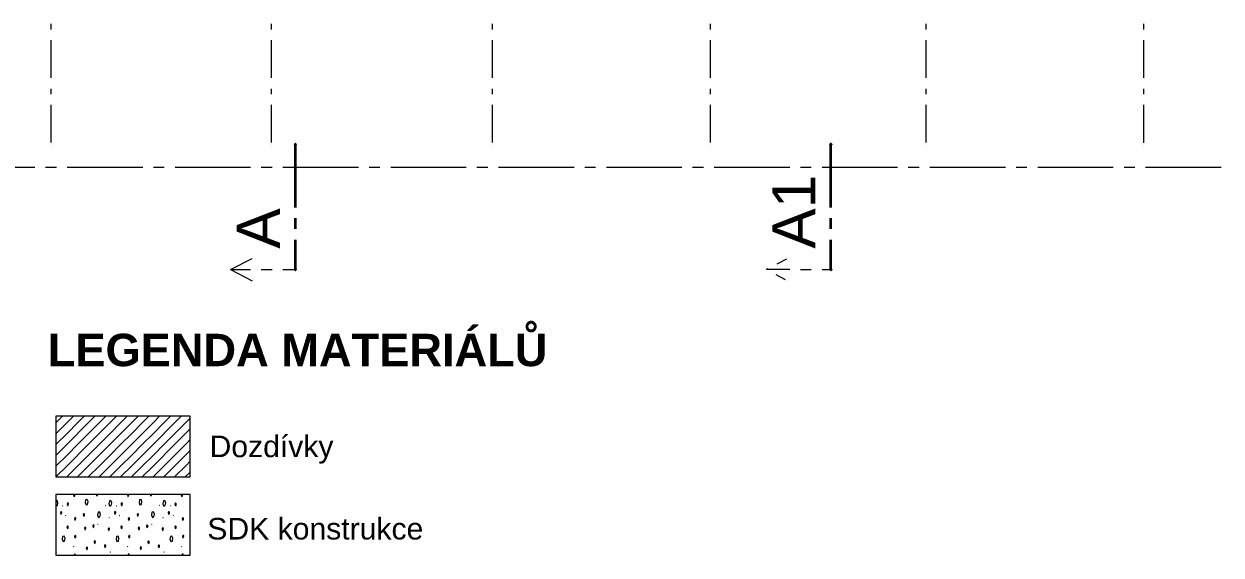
# Model space of a CAD drawing. Header units: millimetres. Extents: x 214.1 to 310.4, y 372.3 to 401.
# Drawn here: x 251.109 to 255.479, y 391.067 to 393.004 of the extents above; entities that cross this region are included whole.
import ezdxf

# ---------------------------------------------------------------- set-up
doc = ezdxf.new("R2010")
doc.units = ezdxf.units.MM
for name, color, linetype in [('PDF1_Krokve', 7, 'Continuous'), ('PDF1_Legenda_materialu', 7, 'Continuous'), ('PDF1_Rezy_oznaceni', 7, 'Continuous'), ('PDF1_STŘECHA', 7, 'Continuous'), ('PDF1_Šrafy', 7, 'Continuous')]:
    doc.layers.add(name, color=color, linetype=linetype)
doc.styles.add('PDF Arial', font='')
doc.styles.add('PDF Arial Bold', font='')
doc.styles.get('PDF Arial').set_extended_font_data('Arial')
doc.styles.get('PDF Arial Bold').set_extended_font_data('Arial', bold=True)

msp = doc.modelspace()

# ---------------------------------------------------------------- hatches: boundary and pattern name
at = {"layer": 'PDF1_Šrafy', "transparency": 33554559}
msp.add_hatch(color=256, dxfattribs=at).paths.add_polyline_path([(251.2254, 391.0785), (251.227, 391.0801), (251.2296, 391.0775), (251.227, 391.0749), (251.2254, 391.0765)])

# ---------------------------------------------------------------- linework, layer by layer
at = {"layer": 'PDF1_Krokve', "lineweight": 13}
for points in [[(251.2079, 392.9847), (251.2079, 393.0044)], [(252.0133, 392.9847), (252.0133, 393.0044)], [(252.8198, 392.9847), (252.8198, 393.0043)], [(253.6151, 392.9847), (253.6151, 393.0043)], [(254.4025, 392.9846), (254.4025, 393.0043)], [(255.1978, 392.9846), (255.1978, 393.0043)], [(251.2079, 392.8075), (251.2079, 392.9453)], [(252.0133, 392.8075), (252.0133, 392.9453)], [(252.8198, 392.8075), (252.8198, 392.9453)], [(253.6151, 392.8075), (253.6151, 392.9453)], [(254.4025, 392.8075), (254.4025, 392.9453)], [(255.1978, 392.8075), (255.1978, 392.9453)], [(251.2079, 392.7485), (251.2079, 392.7682)], [(252.0133, 392.7485), (252.0133, 392.7681)], [(252.8198, 392.7484), (252.8198, 392.7681)], [(253.6151, 392.7484), (253.6151, 392.7681)], [(254.4025, 392.7484), (254.4025, 392.7681)], [(255.1978, 392.7484), (255.1978, 392.7681)], [(251.2079, 392.5713), (251.2079, 392.7091)], [(252.0133, 392.5713), (252.0133, 392.7091)], [(252.8198, 392.5713), (252.8198, 392.7091)], [(253.6151, 392.5713), (253.6151, 392.7091)], [(254.4025, 392.5713), (254.4025, 392.709)], [(255.1978, 392.5712), (255.1978, 392.709)], [(251.2079, 392.5611), (251.2079, 392.5611)], [(252.0133, 392.5611), (252.0133, 392.5611)], [(252.8198, 392.5611), (252.8198, 392.5611)], [(253.6151, 392.5611), (253.6151, 392.5611)], [(254.4025, 392.5611), (254.4025, 392.5611)], [(255.1978, 392.5611), (255.1978, 392.5611)]]:
    msp.add_lwpolyline(points, dxfattribs=at)
at = {"layer": 'PDF1_Legenda_materialu', "lineweight": 13}
for points in [[(251.2254, 391.3516), (251.7161, 391.3516), (251.7161, 391.573), (251.627, 391.573), (251.2254, 391.573), (251.2254, 391.3516)], [(251.2254, 391.0668), (251.7161, 391.0668), (251.7161, 391.2883), (251.627, 391.2883), (251.2254, 391.2883), (251.2254, 391.0668)]]:
    msp.add_lwpolyline(points, close=True, dxfattribs=at)
at = {"layer": 'PDF1_Rezy_oznaceni', "lineweight": 35}
for points in [[(252.0998, 392.3352), (252.0998, 392.5652)], [(254.0549, 392.3352), (254.0549, 392.5652)], [(252.0998, 392.2564), (252.0998, 392.2958)], [(254.0549, 392.2564), (254.0549, 392.2958)], [(252.0998, 392.1081), (252.0998, 392.2171)], [(254.0549, 392.1081), (254.0549, 392.2171)]]:
    msp.add_lwpolyline(points, dxfattribs=at)
at = {"layer": 'PDF1_Rezy_oznaceni', "lineweight": 13}
for points in [[(251.8636, 392.1081), (251.8636, 392.1081), (251.9423, 392.1488)], [(251.9423, 392.1488), (251.9423, 392.1488)], [(253.8593, 392.1291), (253.8943, 392.1472)], [(253.8973, 392.1488), (253.8973, 392.1488)], [(251.8636, 392.1081), (251.8636, 392.1081), (251.9423, 392.0674)], [(251.8636, 392.1081), (251.8636, 392.1081), (251.9361, 392.1081)], [(251.9755, 392.1081), (252.0149, 392.1081)], [(252.0542, 392.1081), (252.0998, 392.1081), (252.0998, 392.1081)], [(253.8244, 392.111), (253.8186, 392.1081), (253.8186, 392.1081)], [(253.9046, 392.1081), (253.8186, 392.1081), (253.8186, 392.1081)], [(253.8186, 392.1081), (253.8186, 392.1081)], [(253.8534, 392.0901), (253.8884, 392.072)], [(253.944, 392.1081), (253.9834, 392.1081)], [(254.0227, 392.1081), (254.0549, 392.1081), (254.0549, 392.1081)], [(251.9423, 392.0674), (251.9423, 392.0674)], [(253.8973, 392.0674), (253.8973, 392.0674)]]:
    msp.add_lwpolyline(points, dxfattribs=at)
at = {"layer": 'PDF1_Rezy_oznaceni', "transparency": 33554559}
for points in [[(252.0998, 392.5583), (252.0929, 392.5652), (252.1067, 392.5652), (252.0998, 392.5721)], [(254.0549, 392.5583), (254.048, 392.5652), (254.0617, 392.5652), (254.0549, 392.5721)], [(252.0998, 392.1012), (252.0929, 392.1081), (252.1067, 392.1081), (252.0998, 392.115)], [(254.0549, 392.1012), (254.048, 392.1081), (254.0617, 392.1081), (254.0549, 392.115)]]:
    msp.add_solid(points, dxfattribs=at)
at = {"layer": 'PDF1_STŘECHA', "lineweight": 13}
for points in [[(250.8731, 392.4824), (251.1487, 392.4824)], [(251.1881, 392.4824), (251.2275, 392.4824)], [(251.2668, 392.4824), (251.5424, 392.4824)], [(251.5818, 392.4824), (251.6212, 392.4824)], [(251.6605, 392.4824), (251.9361, 392.4824)], [(251.9755, 392.4824), (252.0149, 392.4824)], [(252.0542, 392.4824), (252.3298, 392.4824)], [(252.3692, 392.4824), (252.4086, 392.4824)], [(252.4479, 392.4824), (252.7235, 392.4824)], [(252.7629, 392.4824), (252.8023, 392.4824)], [(252.8416, 392.4824), (253.1172, 392.4824)], [(253.1566, 392.4824), (253.196, 392.4824)], [(253.2353, 392.4824), (253.5109, 392.4824)], [(253.5503, 392.4824), (253.5897, 392.4824)], [(253.629, 392.4824), (253.9046, 392.4824)], [(253.944, 392.4824), (253.9834, 392.4824)], [(254.0227, 392.4824), (254.2983, 392.4824)], [(254.3377, 392.4824), (254.3771, 392.4824)], [(254.4164, 392.4824), (254.692, 392.4824)], [(254.7314, 392.4824), (254.7708, 392.4824)], [(254.8101, 392.4824), (255.0857, 392.4824)], [(255.1251, 392.4824), (255.1645, 392.4824)], [(255.2038, 392.4824), (255.4794, 392.4824)]]:
    msp.add_lwpolyline(points, dxfattribs=at)
at = {"layer": 'PDF1_Šrafy', "lineweight": 13}
for points in [[(251.2254, 391.4302), (251.2664, 391.4712), (251.3451, 391.5499), (251.3682, 391.573)], [(251.2254, 391.509), (251.2664, 391.5499), (251.2895, 391.573)], [(251.2254, 391.5483), (251.227, 391.5499), (251.2501, 391.573)], [(251.2255, 391.3516), (251.2664, 391.3925), (251.3451, 391.4712), (251.4239, 391.5499), (251.447, 391.573)], [(251.2664, 391.5106), (251.3057, 391.5499), (251.3289, 391.573)], [(251.3043, 391.3516), (251.3451, 391.3925), (251.4239, 391.4712), (251.5026, 391.5499), (251.5257, 391.573)], [(251.3451, 391.5106), (251.3845, 391.5499), (251.4076, 391.573)], [(251.383, 391.3516), (251.4239, 391.3925), (251.5026, 391.4712), (251.5813, 391.5499), (251.6044, 391.573)], [(251.4239, 391.5106), (251.4632, 391.5499), (251.4863, 391.573)], [(251.4617, 391.3516), (251.5026, 391.3925), (251.5813, 391.4712), (251.6601, 391.5499), (251.6832, 391.573)], [(251.5026, 391.5106), (251.542, 391.5499), (251.5651, 391.573)], [(251.5813, 391.5106), (251.6207, 391.5499), (251.6438, 391.573)], [(251.6601, 391.5106), (251.6994, 391.5499), (251.7161, 391.5666)], [(251.5405, 391.3516), (251.5813, 391.3925), (251.6601, 391.4712), (251.7161, 391.5272)], [(251.2254, 391.4696), (251.227, 391.4712)], [(251.227, 391.4712), (251.2664, 391.5106)], [(251.2664, 391.4318), (251.3057, 391.4712)], [(251.3057, 391.4712), (251.3451, 391.5106)], [(251.3451, 391.4318), (251.3845, 391.4712)], [(251.3845, 391.4712), (251.4239, 391.5106)], [(251.4239, 391.4318), (251.4632, 391.4712)], [(251.4632, 391.4712), (251.5026, 391.5106)], [(251.5026, 391.4318), (251.542, 391.4712)], [(251.542, 391.4712), (251.5813, 391.5106)], [(251.5813, 391.4318), (251.6207, 391.4712)], [(251.6207, 391.4712), (251.6601, 391.5106)], [(251.6601, 391.4318), (251.6994, 391.4712), (251.7161, 391.4878)], [(251.227, 391.3925), (251.2664, 391.4318)], [(251.3057, 391.3925), (251.3451, 391.4318)], [(251.3845, 391.3925), (251.4239, 391.4318)], [(251.4632, 391.3925), (251.5026, 391.4318)], [(251.542, 391.3925), (251.5813, 391.4318)], [(251.6192, 391.3516), (251.6601, 391.3925), (251.7161, 391.4485)], [(251.6207, 391.3925), (251.6601, 391.4318)], [(251.2254, 391.3909), (251.227, 391.3925)], [(251.2664, 391.3531), (251.3057, 391.3925)], [(251.3451, 391.3531), (251.3845, 391.3925)], [(251.4239, 391.3531), (251.4632, 391.3925)], [(251.5026, 391.3531), (251.542, 391.3925)], [(251.5813, 391.3531), (251.6207, 391.3925)], [(251.6601, 391.3531), (251.6994, 391.3925)], [(251.6994, 391.3925), (251.7161, 391.4091)], [(251.2649, 391.3516), (251.2664, 391.3531)], [(251.3436, 391.3516), (251.3451, 391.3531)], [(251.4224, 391.3516), (251.4239, 391.3531)], [(251.5011, 391.3516), (251.5026, 391.3531)], [(251.5798, 391.3516), (251.5813, 391.3531)], [(251.6586, 391.3516), (251.6601, 391.3531)], [(251.698, 391.3516), (251.7161, 391.3697)], [(251.2254, 391.2457), (251.2256, 391.2452), (251.2309, 391.2472), (251.2329, 391.2574), (251.2296, 391.2657), (251.2254, 391.2645)], [(251.2907, 391.2883), (251.2896, 391.2862), (251.291, 391.2806), (251.2941, 391.2814), (251.2945, 391.2873), (251.2937, 391.2883)], [(251.3732, 391.2883), (251.3744, 391.2834), (251.3776, 391.2846), (251.3778, 391.2883)], [(251.4875, 391.2883), (251.4865, 391.2862), (251.4878, 391.2806), (251.491, 391.2814), (251.4914, 391.2873), (251.4905, 391.2883)], [(251.5701, 391.2883), (251.5713, 391.2834), (251.5744, 391.2846), (251.5747, 391.2883)], [(251.6844, 391.2883), (251.6833, 391.2862), (251.6847, 391.2806), (251.6878, 391.2814), (251.6882, 391.2873), (251.6874, 391.2883)], [(251.5819, 391.2243), (251.5764, 391.2228), (251.5744, 391.2125)], [(251.5744, 391.2125), (251.578, 391.2039), (251.5833, 391.2058), (251.5853, 391.2161), (251.5819, 391.2243)], [(251.4524, 391.1362), (251.4471, 391.1346), (251.4451, 391.1243), (251.4485, 391.1157)], [(251.4485, 391.1157), (251.454, 391.1177), (251.4559, 391.1279), (251.4524, 391.1362)], [(251.2963, 391.0668), (251.2965, 391.068), (251.2951, 391.0712), (251.2932, 391.0704), (251.2926, 391.0668)], [(251.4931, 391.0668), (251.4933, 391.068), (251.492, 391.0712), (251.49, 391.0704), (251.4895, 391.0668)], [(251.69, 391.0668), (251.6902, 391.068), (251.6888, 391.0712), (251.6869, 391.0704), (251.6863, 391.0668)]]:
    msp.add_lwpolyline(points, dxfattribs=at)
for points in [[(251.2713, 391.2543), (251.2685, 391.257), (251.2664, 391.2527), (251.2678, 391.2472), (251.2709, 391.248), (251.2713, 391.2543)], [(251.3396, 391.27), (251.3341, 391.2684), (251.3321, 391.2582), (251.3357, 391.2495), (251.341, 391.2515), (251.343, 391.2617), (251.3396, 391.27)], [(251.4264, 391.2657), (251.4209, 391.2641), (251.4189, 391.2539), (251.4225, 391.2452), (251.4278, 391.2472), (251.4298, 391.2574), (251.4264, 391.2657)], [(251.4682, 391.2543), (251.4654, 391.257), (251.4632, 391.2527), (251.4646, 391.2472), (251.4678, 391.248), (251.4682, 391.2543)], [(251.5365, 391.27), (251.5309, 391.2684), (251.529, 391.2582), (251.5325, 391.2495), (251.5378, 391.2515), (251.5398, 391.2617), (251.5365, 391.27)], [(251.6233, 391.2657), (251.6178, 391.2641), (251.6158, 391.2539), (251.6193, 391.2452), (251.6246, 391.2472), (251.6266, 391.2574), (251.6233, 391.2657)], [(251.665, 391.2543), (251.6622, 391.257), (251.6601, 391.2527), (251.6615, 391.2472), (251.6646, 391.248), (251.665, 391.2543)], [(251.2471, 391.2232), (251.2443, 391.2259), (251.2422, 391.2216), (251.2435, 391.2161), (251.2465, 391.2169), (251.2471, 391.2232)], [(251.33, 391.2161), (251.3272, 391.2188), (251.325, 391.2145), (251.3264, 391.209), (251.3296, 391.2098), (251.33, 391.2161)], [(251.3851, 391.2243), (251.3796, 391.2228), (251.3776, 391.2125), (251.3811, 391.2039), (251.3865, 391.2058), (251.3884, 391.2161), (251.3851, 391.2243)], [(251.4439, 391.2232), (251.4412, 391.2259), (251.439, 391.2216), (251.4404, 391.2161), (251.4433, 391.2169), (251.4439, 391.2232)], [(251.5268, 391.2161), (251.5241, 391.2188), (251.5219, 391.2145), (251.5233, 391.209), (251.5264, 391.2098), (251.5268, 391.2161)], [(251.6408, 391.2232), (251.638, 391.2259), (251.6359, 391.2216), (251.6372, 391.2161), (251.6402, 391.2169), (251.6408, 391.2232)], [(251.2709, 391.1712), (251.2682, 391.174), (251.266, 391.1696), (251.2674, 391.1641), (251.2705, 391.1649), (251.2709, 391.1712)], [(251.2979, 391.2011), (251.2951, 391.2039), (251.293, 391.1995), (251.2943, 391.194), (251.2973, 391.1948), (251.2979, 391.2011)], [(251.3345, 391.1665), (251.3317, 391.1696), (251.3294, 391.1653), (251.3307, 391.1598), (251.3339, 391.1606), (251.3345, 391.1665)], [(251.3648, 391.1743), (251.362, 391.1771), (251.3599, 391.1728), (251.3613, 391.1673), (251.3644, 391.168), (251.3648, 391.1743)], [(251.4211, 391.1637), (251.4183, 391.1665), (251.4162, 391.1621), (251.4176, 391.1566), (251.4205, 391.1578), (251.4211, 391.1637)], [(251.4678, 391.1712), (251.465, 391.174), (251.4628, 391.1696), (251.4642, 391.1641), (251.4674, 391.1649), (251.4678, 391.1712)], [(251.4947, 391.2011), (251.492, 391.2039), (251.4898, 391.1995), (251.4912, 391.194), (251.4941, 391.1948), (251.4947, 391.2011)], [(251.5313, 391.1665), (251.5286, 391.1696), (251.5262, 391.1653), (251.5276, 391.1598), (251.5307, 391.1606), (251.5313, 391.1665)], [(251.5617, 391.1743), (251.5589, 391.1771), (251.5567, 391.1728), (251.5581, 391.1673), (251.5613, 391.168), (251.5617, 391.1743)], [(251.618, 391.1637), (251.6152, 391.1665), (251.613, 391.1621), (251.6144, 391.1566), (251.6174, 391.1578), (251.618, 391.1637)], [(251.6646, 391.1712), (251.6619, 391.174), (251.6597, 391.1696), (251.6611, 391.1641), (251.6642, 391.1649), (251.6646, 391.1712)], [(251.6916, 391.2011), (251.6888, 391.2039), (251.6867, 391.1995), (251.688, 391.194), (251.691, 391.1948), (251.6916, 391.2011)], [(251.2556, 391.1362), (251.2502, 391.1346), (251.2483, 391.1243), (251.2516, 391.1157), (251.2571, 391.1177), (251.2591, 391.1279), (251.2556, 391.1362)], [(251.2985, 391.1365), (251.2957, 391.1393), (251.2935, 391.135), (251.2949, 391.1295), (251.2981, 391.1303), (251.2985, 391.1365)], [(251.4953, 391.1365), (251.4926, 391.1393), (251.4904, 391.135), (251.4918, 391.1295), (251.4949, 391.1303), (251.4953, 391.1365)], [(251.6493, 391.1362), (251.6439, 391.1346), (251.642, 391.1243), (251.6453, 391.1157), (251.6508, 391.1177), (251.6528, 391.1279), (251.6493, 391.1362)], [(251.6922, 391.1365), (251.6894, 391.1393), (251.6872, 391.135), (251.6886, 391.1295), (251.6918, 391.1303), (251.6922, 391.1365)], [(251.3408, 391.094), (251.338, 391.0968), (251.3359, 391.0925), (251.3372, 391.0869), (251.3404, 391.0877), (251.3408, 391.094)], [(251.3697, 391.1161), (251.367, 391.1188), (251.3648, 391.1145), (251.3662, 391.109), (251.3693, 391.1102), (251.3697, 391.1161)], [(251.4073, 391.1015), (251.4046, 391.1043), (251.4024, 391.0999), (251.4038, 391.0944), (251.4069, 391.0952)], [(251.5376, 391.094), (251.5349, 391.0968), (251.5327, 391.0925), (251.5341, 391.0869), (251.5372, 391.0877), (251.5376, 391.094)], [(251.5666, 391.1161), (251.5638, 391.1188), (251.5617, 391.1145), (251.563, 391.109), (251.5662, 391.1102), (251.5666, 391.1161)], [(251.6042, 391.1015), (251.6014, 391.1043), (251.5993, 391.0999), (251.6006, 391.0944), (251.6038, 391.0952), (251.6042, 391.1015)]]:
    msp.add_lwpolyline(points, close=True, dxfattribs=at)
at = {"layer": 'PDF1_Šrafy', "transparency": 33554559}
for points in [[(251.4042, 391.2484), (251.4067, 391.2509), (251.4067, 391.2458), (251.4093, 391.2484)], [(251.601, 391.2484), (251.6036, 391.2509), (251.6036, 391.2458), (251.6061, 391.2484)], [(251.2471, 391.246), (251.2496, 391.2486), (251.2496, 391.2434), (251.2522, 391.246)], [(251.2583, 391.211), (251.2609, 391.2135), (251.2609, 391.2084), (251.2634, 391.211)], [(251.4439, 391.246), (251.4465, 391.2486), (251.4465, 391.2434), (251.4491, 391.246)], [(251.4552, 391.211), (251.4577, 391.2135), (251.4577, 391.2084), (251.4603, 391.211)], [(251.6408, 391.246), (251.6433, 391.2486), (251.6433, 391.2434), (251.6459, 391.246)], [(251.652, 391.211), (251.6546, 391.2135), (251.6546, 391.2084), (251.6571, 391.211)], [(251.2254, 391.2033), (251.2256, 391.2031), (251.2254, 391.2033), (251.2254, 391.2029)], [(251.3762, 391.1791), (251.3788, 391.1816), (251.3788, 391.1765), (251.3813, 391.1791)], [(251.4174, 391.2031), (251.4199, 391.2056), (251.4199, 391.2005), (251.4225, 391.2031)], [(251.5731, 391.1791), (251.5756, 391.1816), (251.5756, 391.1765), (251.5782, 391.1791)], [(251.6142, 391.2031), (251.6168, 391.2056), (251.6168, 391.2005), (251.6193, 391.2031)], [(251.288, 391.0976), (251.2906, 391.1001), (251.2906, 391.095), (251.2932, 391.0976)], [(251.4213, 391.0775), (251.4239, 391.0801), (251.4239, 391.0749), (251.4264, 391.0775)], [(251.4849, 391.0976), (251.4874, 391.1001), (251.4874, 391.095), (251.49, 391.0976)], [(251.6182, 391.0775), (251.6207, 391.0801), (251.6207, 391.0749), (251.6233, 391.0775)], [(251.6817, 391.0976), (251.6843, 391.1001), (251.6843, 391.095), (251.6869, 391.0976)]]:
    msp.add_solid(points, dxfattribs=at)

# ---------------------------------------------------------------- texts
at = {"layer": 'PDF1_Legenda_materialu', "attachment_point": 7}
for s, insert, char_height, style in [('LEGENDA MATERIÁLŮ', (251.1959, 391.7542), 0.11813, 'PDF Arial Bold'), ('Dozdívky ', (251.7866, 391.4002), 0.07875, 'PDF Arial'), ('SDK konstrukce', (251.7783, 391.1224), 0.078754, 'PDF Arial')]:
    msp.add_mtext(s, dxfattribs=dict(at, insert=insert, char_height=char_height, style=style))
at = {"layer": 'PDF1_Rezy_oznaceni', "char_height": 0.157507, "attachment_point": 7, "rotation": 90, "style": 'PDF Arial'}
for s, insert in [('\\W1.002507;A1', (253.9982, 392.1847)), ('\\W1.002507;A', (252.0432, 392.1847))]:
    msp.add_mtext(s, dxfattribs=dict(at, insert=insert))

doc.saveas('drawing.dxf')
